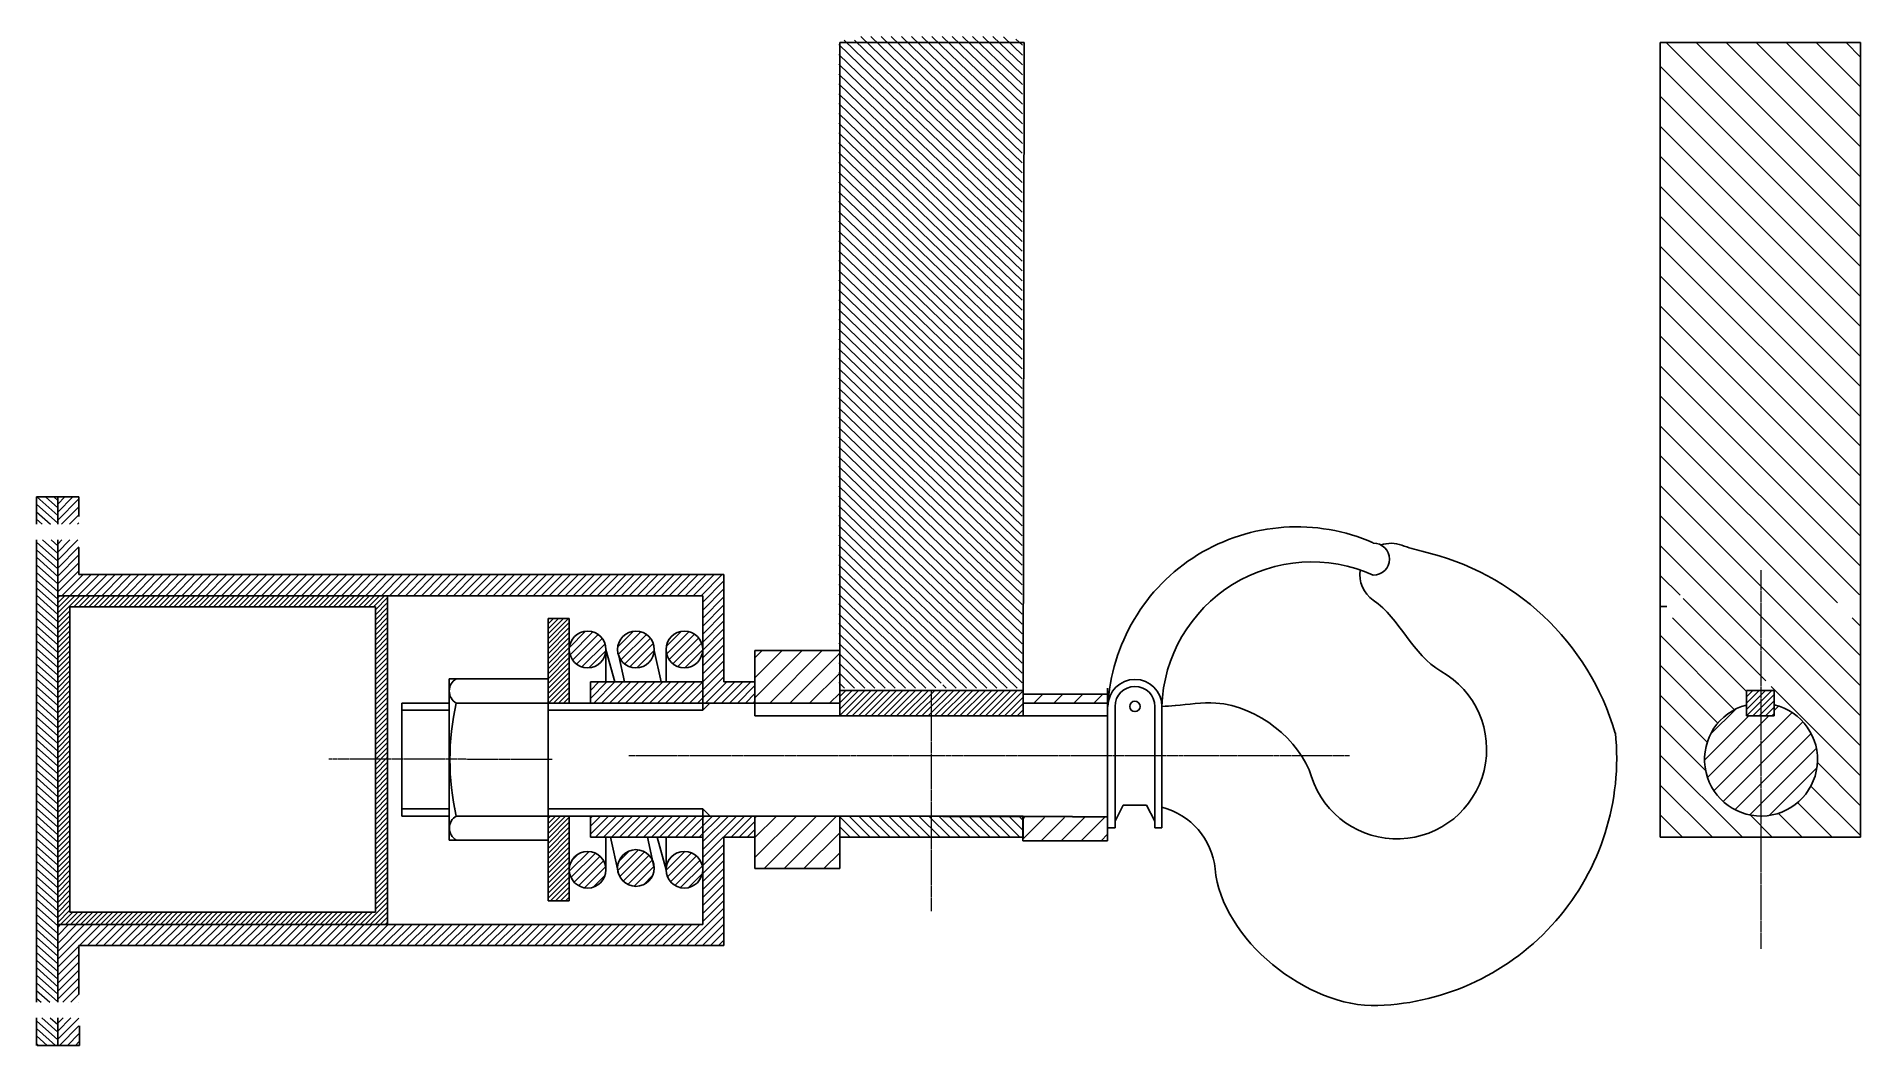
# Model space of a CAD drawing. Header units: millimetres. Extents: x 2147 to 3439, y 1360 to 2075.
import ezdxf

# ---------------------------------------------------------------- set-up
doc = ezdxf.new("R2010")
doc.units = ezdxf.units.MM
for name, pattern in [('ACISOWELD', [3, 2, -1]), ('CENTER', [2, 1.25, -0.25, 0.25, -0.25]), ('HIDDEN', [0.375, 0.25, -0.125])]:
    doc.linetypes.add(name, pattern=pattern)
doc.layers.add('AM_7', color=4, linetype='CENTER', lineweight=15)
doc.layers.add('AM_8', color=1, linetype='Continuous', lineweight=15)
pattern_1 = [(45, (-6091.1123, 1171.9456), (-2.8284271, 2.8284271), [])]

msp = doc.modelspace()

# ---------------------------------------------------------------- hatches: boundary and pattern name
h = msp.add_hatch()
h.set_pattern_fill('ANSI31', color=256)
h.paths.add_polyline_path([(2781.1, 1611.4), (2773.6, 1611.4), (2716.1, 1611.4), (2716.1, 1593.4), (2781.1, 1593.4)])
h.paths.add_polyline_path([(2846, 1611.4), (2788.6, 1611.4), (2781.1, 1611.4), (2781.1, 1593.4), (2846, 1593.4), (2846, 1597.4, -0.006076), (2846, 1597.9)])
h = msp.add_hatch()
h.set_pattern_fill('ANSI31', color=256)
h.paths.add_polyline_path([(3368.4, 1611.4), (3360.6, 1611.4), (3358.1, 1611.4), (3358.1, 1593.4), (3368.4, 1593.4)])
h.paths.add_polyline_path([(3377.7, 1611.4), (3375.6, 1611.4), (3368.4, 1611.4), (3368.4, 1593.4), (3377.7, 1593.4)])
at = {"layer": 'AM_8'}
h = msp.add_hatch(dxfattribs=at)
h.set_pattern_fill('_U', color=256, scale=5, angle=136, style=0, pattern_type=0)
h.set_pattern_definition([(136, (1939.68, 510.259), (-3.473292, -3.596699), [])])
h.paths.add_polyline_path([(2830.3, 2074.6), (2830.4, 2074.6), (2730.4, 2074.6), (2730.4, 2072), (2715.4, 2072), (2715.4, 1613.1), (2772.9, 1613.1), (2784.1, 1613.1), (2791.7, 1619.8), (2787.9, 1613.1), (2845.3, 1613.1), (2845.4, 2072)])
h = msp.add_hatch(dxfattribs=at)
h.set_pattern_fill('_U', color=256, scale=15, angle=135, style=0, pattern_type=0)
h.set_pattern_definition([(135, (1893.23, 508.597), (-10.6066, -10.6066), [])])
edge = h.paths.add_edge_path(flags=17)
edge.add_line((3313.3, 2070.4), (3297, 2070.4))
edge.add_line((3297, 2070.4), (3297, 1689.9))
edge.add_arc((3291.9, 1686.6), 6, 0, 33.1544, ccw=False)
edge.add_arc((3291.9, 1686.6), 6, -33.1544, 0, ccw=False)
edge.add_line((3297, 1683.3), (3297, 1679))
edge.add_line((3297, 1679), (3301.4, 1679))
edge.add_line((3301.4, 1679), (3302.7, 1678.8))
edge.add_line((3302.7, 1678.8), (3313.3, 1678.8))
edge.add_line((3313.3, 1678.8), (3313.3, 2070.4))
h.paths.add_polyline_path([(3438.9, 2070.4), (3422.5, 2070.4), (3422.5, 1678.8), (3433.1, 1678.8), (3434.5, 1679), (3438.9, 1679)], flags=17)
h.paths.add_polyline_path([(3438.9, 1507.4), (3438.9, 1662.7), (3434.5, 1662.7), (3433.1, 1662.9), (3422.5, 1662.9), (3422.5, 2070.4), (3313.3, 2070.4), (3313.3, 1662.9), (3302.7, 1662.9), (3301.4, 1662.7), (3297, 1662.7), (3297, 1507.4)])
edge = h.paths.add_edge_path(flags=16)
edge.add_line((3358.1, 1611.4), (3360.6, 1611.4))
edge.add_line((3360.6, 1611.4), (3360.6, 1618.1))
edge.add_line((3360.6, 1618.1), (3375.6, 1618.1))
edge.add_line((3375.6, 1618.1), (3375.6, 1611.4))
edge.add_line((3375.6, 1611.4), (3377.7, 1611.4))
edge.add_line((3377.7, 1611.4), (3377.7, 1601.3))
edge.add_arc((3368.4, 1562.4), 40, -255.0727, 76.4953, ccw=False)
edge.add_line((3358.1, 1601.1), (3358.1, 1611.4))
at = {"layer": 'AM_8', "true_color": 0x136734}
h = msp.add_hatch(dxfattribs=at)
h.set_pattern_fill('_U', color=116, scale=4, angle=138, style=0, pattern_type=0)
h.set_pattern_definition([(138, (-5997.8656, 1224.2895), (-2.6765224, -2.9725793), [])])
h.paths.add_polyline_path([(2162.4, 1748.5), (2147.4, 1748.5), (2147.4, 1729.1), (2162.4, 1729.1)])
h.paths.add_polyline_path([(2162.4, 1379.4), (2147.4, 1379.4), (2147.4, 1359.9), (2162.4, 1359.9)])
h.paths.add_polyline_path([(2147.4, 1718), (2147.4, 1390.5), (2162.4, 1390.5), (2162.4, 1718)])
h = msp.add_hatch(dxfattribs=at)
h.set_pattern_fill('_U', color=116, scale=4, angle=45, style=0, pattern_type=0)
h.set_pattern_definition([(45, (-11348.0583, 1283.2573), (-2.8284271, 2.8284271), [])])
h.paths.add_polyline_path([(2619.1, 1617.4), (2539.6, 1617.4), (2539.6, 1602.4), (2619.1, 1602.4)], flags=17)
h.paths.add_polyline_path([(2619.1, 1522.4), (2539.6, 1522.4), (2539.6, 1507.5), (2619.1, 1507.5), (2619.1, 1508.6)])
h.paths.add_polyline_path([(2177.4, 1748.5), (2162.4, 1748.5), (2162.4, 1729.1), (2173.7, 1729.1), (2175.5, 1729.1), (2177.4, 1729.1), (2177.4, 1734.5)])
h.paths.add_polyline_path([(2177.4, 1374), (2177.4, 1379.4), (2175.5, 1379.4), (2173.7, 1379.4), (2162.4, 1379.4), (2162.4, 1359.9), (2177.4, 1359.9)])
h.paths.add_polyline_path([(2634.1, 1507.5), (2656.1, 1507.5), (2656.1, 1522.4), (2619.1, 1522.4), (2619.1, 1471.4), (2619.1, 1445.6), (2396, 1445.6), (2391.7, 1445.6), (2162.4, 1445.6), (2162.4, 1390.5), (2173.7, 1390.5), (2175.5, 1390.5), (2177.4, 1390.5), (2177.4, 1395.9), (2177.4, 1430.6), (2634.1, 1430.6)])
h.paths.add_polyline_path([(2619.1, 1678.4), (2619.1, 1602.4), (2619.1, 1602.4), (2656.1, 1602.4), (2656.1, 1617.4), (2634.1, 1617.4), (2634.1, 1693.4), (2177.4, 1693.4), (2177.4, 1718), (2162.4, 1718), (2162.4, 1678.4)])
at = {"layer": 'AM_8'}
h = msp.add_hatch(dxfattribs=at)
h.set_pattern_fill('_U', color=256, scale=2.5, angle=45, style=0, pattern_type=0)
h.set_pattern_definition([(45, (-11348.0583, 1283.2573), (-1.76776695, 1.76776695), [])])
h.paths.add_polyline_path([(2162.4, 1445.6), (2166.7, 1445.6), (2340.1, 1445.6), (2396, 1445.6), (2396, 1678.4), (2162.4, 1678.4)])
h.paths.add_polyline_path([(2387.4, 1454.2), (2171, 1454.2), (2171, 1670.6), (2387.4, 1670.6)], flags=16)
h = msp.add_hatch(dxfattribs=at)
h.set_pattern_fill('_U', color=256, scale=2.5, angle=45, style=0, pattern_type=0)
h.set_pattern_definition([(45, (-6091.1123, 1171.9456), (-1.76776695, 1.76776695), [])])
h.paths.add_polyline_path([(2524.6, 1522.4), (2509.6, 1522.4), (2509.6, 1462.4), (2524.6, 1462.4)])
h.paths.add_polyline_path([(2509.6, 1662.4), (2509.6, 1602.4), (2518.6, 1602.4), (2524.6, 1602.4), (2524.6, 1662.4)])
h = msp.add_hatch(dxfattribs=at)
h.set_pattern_fill('_U', color=256, scale=4, angle=45, style=0, pattern_type=0)
h.set_pattern_definition(pattern_1)
edge = h.paths.add_edge_path()
edge.add_arc((2537.6, 1640.4), 13, 180, 537.0775)
edge.add_arc((2537.6, 1640.4), 13, 177.0775, 180)
h = msp.add_hatch(dxfattribs=at)
h.set_pattern_fill('_U', color=256, scale=4, angle=45, style=0, pattern_type=0)
h.set_pattern_definition(pattern_1)
edge = h.paths.add_edge_path()
edge.add_arc((2571.8, 1640.4), 13, 191.4592, 513.5954)
edge.add_arc((2571.8, 1640.4), 13, 153.5954, 191.4592)
edge = h.paths.add_edge_path()
edge.add_arc((2606.1, 1640.4), 13, 0, 360)
edge = h.paths.add_edge_path()
edge.add_arc((2606.1, 1484.4), 13, 0, 360)
edge = h.paths.add_edge_path()
edge.add_arc((2571.8, 1485.6), 13, 0, 360)
edge = h.paths.add_edge_path()
edge.add_arc((2537.6, 1484.4), 13, 0, 360)
at = {"layer": 'AM_8', "true_color": 0xf8991e}
h = msp.add_hatch(dxfattribs=at)
h.set_pattern_fill('_U', color=30, scale=10, angle=45, style=0, pattern_type=0)
h.set_pattern_definition([(45, (1940.41, 508.597), (-7.07107, 7.07107), [])])
h.paths.add_polyline_path([(2716.1, 1522.4), (2711.1, 1522.4), (2656.1, 1522.4), (2656.1, 1485.3), (2716.1, 1485.2)])
h.paths.add_polyline_path([(2688.6, 1602.4), (2699.2, 1602.4), (2711.1, 1602.4), (2716.1, 1602.4), (2716.1, 1639.6), (2656.1, 1639.6), (2656.1, 1602.4)])
h = msp.add_hatch(dxfattribs=at)
h.set_pattern_fill('_U', color=30, scale=10, angle=45, style=0, pattern_type=0)
h.set_pattern_definition([(45, (2130.283, 610.41), (-7.07107, 7.07107), [])])
h.paths.add_polyline_path([(2905.8, 1613), (2905.8, 1608.8), (2846, 1608.8), (2846, 1624.2), (2846, 1624.2), (2846, 1602.4), (2906, 1602.4), (2906, 1613)])
at = {"layer": 'AM_8'}
h = msp.add_hatch(dxfattribs=at)
h.set_pattern_fill('_U', color=256, scale=10, angle=45, style=0, pattern_type=0)
h.set_pattern_definition([(45, (1893.231, 508.597), (-7.07107, 7.07107), [])])
edge = h.paths.add_edge_path()
edge.add_line((3377.7, 1593.4), (3358.1, 1593.4))
edge.add_line((3358.1, 1593.4), (3358.1, 1601.1))
edge.add_arc((3368.4, 1562.4), 40, 104.9273, 436.4953)
edge.add_line((3377.7, 1601.3), (3377.7, 1593.4))
h = msp.add_hatch(dxfattribs=at)
h.set_pattern_fill('_U', color=256, scale=5, angle=135, style=0, pattern_type=0)
h.set_pattern_definition([(135, (1940.4097, 508.597), (-3.535534, -3.535534), [])])
h.paths.add_polyline_path([(2716.1, 1507.4), (2846, 1507.4), (2846, 1522.4), (2716.1, 1522.4)])
at = {"layer": 'AM_8', "true_color": 0xf8991e}
h = msp.add_hatch(dxfattribs=at)
h.set_pattern_fill('_U', color=30, scale=10, angle=45, style=0, pattern_type=0)
h.set_pattern_definition([(45, (2130.105, 507.481), (-7.07107, 7.07107), [])])
h.paths.add_polyline_path([(2845.8, 1504.8), (2905.8, 1504.8), (2905.8, 1521.3), (2900.8, 1521.3), (2845.8, 1521.3)])

# ---------------------------------------------------------------- linework, layer by layer
for p, q in [((2716.1, 2070.4), (2716.1, 1593.4)), ((2846.6, 2070.4), (2716.1, 2070.4)), ((2846.6, 2070.4), (2846, 1593.4)), ((3297, 2070.4), (3297, 1507.4)), ((3297, 2070.4), (3438.9, 2070.4)), ((3438.9, 2070.4), (3438.9, 1507.4)), ((2162.4, 1748.5), (2147.4, 1748.5)), ((2147.4, 1748.5), (2147.4, 1729.1)), ((2177.4, 1748.5), (2162.4, 1748.5)), ((2162.4, 1748.5), (2162.4, 1729.1)), ((2177.4, 1734.5), (2177.4, 1748.5)), ((2147.4, 1718), (2147.4, 1554.2)), ((2162.4, 1718), (2162.4, 1410)), ((2177.4, 1693.4), (2177.4, 1712.6)), ((2162.4, 1390.5), (2162.4, 1698.5)), ((2177.4, 1693.4), (2634.1, 1693.4)), ((2634.1, 1617.4), (2634.1, 1693.4)), ((2162.4, 1683.5), (2162.4, 1560.2)), ((2396, 1678.4), (2162.4, 1678.4)), ((2171, 1670.6), (2387.4, 1670.6)), ((2171, 1670.6), (2171, 1560.2)), ((2387.4, 1454.2), (2387.4, 1670.6)), ((2387.4, 1666.3), (2387.4, 1670.6)), ((2387.4, 1562.4), (2387.4, 1670.6)), ((2387.4, 1562.4), (2387.4, 1666.3)), ((2396, 1445.6), (2396, 1678.4)), ((2396, 1678.4), (2619.1, 1678.4)), ((2619.1, 1617.4), (2619.1, 1678.4)), ((3301.6, 1670.9), (3297, 1670.9)), ((2509.6, 1602.4), (2509.6, 1662.4)), ((2509.6, 1662.4), (2524.6, 1662.4)), ((2524.6, 1662.4), (2524.6, 1602.4)), ((2524.6, 1640.5), (2524.6, 1658.3)), ((2524.6, 1653.4), (2524.6, 1627.4)), ((2619.1, 1597.4), (2619.1, 1654.6)), ((2524.6, 1602.4), (2524.6, 1640.5)), ((2556.9, 1617.4), (2550.6, 1640.4)), ((2550.6, 1640.4), (2550.6, 1617.4)), ((2593.1, 1640.4), (2593.1, 1617.4)), ((2524.6, 1602.4), (2524.6, 1627.4)), ((2524.6, 1602.4), (2524.6, 1627.4)), ((2559.6, 1636), (2563.7, 1617.4)), ((2589.7, 1617.4), (2584.8, 1639.6)), ((2716.1, 1639.6), (2656.1, 1639.6)), ((2656.1, 1593.4), (2656.1, 1639.6)), ((2846, 1593.4), (2846, 1639.6)), ((2509.6, 1619.5), (2439.6, 1619.5)), ((2439.6, 1619.5), (2439.6, 1505.4)), ((2474.1, 1619.5), (2479.1, 1619.5)), ((2539.6, 1602.4), (2539.6, 1617.4)), ((2539.6, 1617.4), (2619.1, 1617.4)), ((2634.1, 1617.4), (2656.1, 1617.4)), ((2656.1, 1617.4), (2656.1, 1602.4)), ((2846, 1617.4), (2846, 1602.4)), ((2406, 1602.4), (2406, 1522.4)), ((2439.6, 1602.4), (2406, 1602.4)), ((2474.1, 1602.4), (2444.6, 1602.4)), ((2509.6, 1602.4), (2444.6, 1602.4)), ((2509.6, 1602.4), (2479.1, 1602.4)), ((2509.6, 1602.4), (2509.6, 1602.4)), ((2524.6, 1602.4), (2509.6, 1602.4)), ((2509.6, 1522.4), (2509.6, 1602.4)), ((2524.6, 1602.4), (2518.6, 1602.4)), ((2524.6, 1602.4), (2530.1, 1602.4)), ((2619.1, 1602.4), (2524.6, 1602.4)), ((2524.6, 1602.4), (2539.6, 1602.4)), ((2593.1, 1602.2), (2593, 1602.4)), ((2593.1, 1602.4), (2593.1, 1602.2)), ((2619.1, 1602.4), (2624.1, 1602.4)), ((2619.1, 1602.4), (2656.1, 1602.4)), ((2619.1, 1602.4), (2619.1, 1597.4)), ((2621.6, 1602.4), (2656.1, 1602.4)), ((2656.1, 1602.4), (2656.1, 1593.4)), ((2656.1, 1602.4), (2716.1, 1602.4)), ((2716.1, 1611.4), (2773.6, 1611.4)), ((2773.6, 1611.4), (2788.6, 1611.4)), ((2788.6, 1611.4), (2846.1, 1611.4)), ((2906, 1608.8), (2846, 1608.8)), ((2846, 1602.4), (2846, 1593.4)), ((2846, 1602.4), (2906, 1602.4)), ((2905.8, 1504.8), (2905.8, 1613)), ((3358.1, 1611.4), (3358.1, 1593.4)), ((3358.1, 1611.4), (3360.6, 1611.4)), ((3360.6, 1611.4), (3375.6, 1611.4)), ((3375.6, 1611.4), (3377.7, 1611.4)), ((3377.7, 1593.4), (3377.7, 1611.4)), ((2691.6, 1593.4), (2656.1, 1593.4)), ((2691.6, 1593.4), (2676.6, 1593.4)), ((2711.1, 1593.4), (2691.6, 1593.4)), ((2846.3, 1593.4), (2702.2, 1593.4)), ((2891.9, 1593.4), (2711.1, 1593.4)), ((2881.4, 1593.4), (2846, 1593.4)), ((2881.4, 1593.4), (2866.4, 1593.4)), ((2905.8, 1593.4), (2881.4, 1593.4)), ((2911, 1600.1), (2911, 1530.1)), ((2939.1, 1600.1), (2939.1, 1528.6)), ((2944.1, 1600.1), (2944.1, 1528.6)), ((3358.1, 1593.4), (3377.7, 1593.4)), ((2147.4, 1390.5), (2147.4, 1554.2)), ((2162.4, 1560.2), (2162.4, 1548.2)), ((2171, 1560.2), (2171, 1548.2)), ((2162.4, 1548.2), (2162.4, 1424.9)), ((2171, 1548.2), (2171, 1454.2)), ((2619.1, 1527.5), (2619.1, 1522.4)), ((2911, 1530.1), (2911, 1514.1)), ((2911, 1518.8), (2916.8, 1530.1)), ((2911, 1518.8), (2911, 1530.1)), ((2916.8, 1530.1), (2933.4, 1530.1)), ((2916.8, 1530.1), (2925.1, 1530.1)), ((2939.1, 1518.8), (2933.4, 1530.1)), ((2939.1, 1528.6), (2939.1, 1514.1)), ((2944.1, 1528.6), (2944.1, 1514.1)), ((2439.6, 1522.4), (2406, 1522.4)), ((2479.1, 1522.4), (2444.6, 1522.4)), ((2509.7, 1522.4), (2479.1, 1522.4)), ((2509.6, 1522.4), (2509.6, 1462.4)), ((2524.6, 1522.4), (2509.6, 1522.4)), ((2524.6, 1462.4), (2524.6, 1522.4)), ((2524.6, 1522.4), (2619.1, 1522.4)), ((2524.6, 1522.4), (2524.6, 1497.4)), ((2539.6, 1522.5), (2539.6, 1507.5)), ((2656.1, 1522.4), (2619.1, 1522.4)), ((2619.1, 1471.4), (2619.1, 1522.4)), ((2656.1, 1522.4), (2656.1, 1507.4)), ((2656.1, 1522.4), (2846, 1522.4)), ((2656.1, 1522.4), (2656.1, 1485.3)), ((2656.1, 1511.4), (2656.1, 1511.4)), ((2716.1, 1522.4), (2716.1, 1507.4)), ((2716.1, 1485.2), (2716.1, 1522.4)), ((2845.8, 1521.9), (2845.8, 1506.9)), ((2845.8, 1521.9), (2845.8, 1504.8)), ((2846, 1507.4), (2846, 1522.4)), ((2905.8, 1521.9), (2905.8, 1506.9)), ((2906, 1514.1), (2911, 1514.1)), ((2939.1, 1514.1), (2944.1, 1514.1)), ((2509.6, 1505.4), (2439.6, 1505.4)), ((2539.6, 1507.5), (2619.1, 1507.5)), ((2550.6, 1484.4), (2550.6, 1507.5)), ((2553.7, 1507.5), (2559.1, 1482.8)), ((2584.8, 1485.6), (2580, 1507.5)), ((2593.1, 1484.4), (2586.8, 1507.5)), ((2593.1, 1484.4), (2593.1, 1507.5)), ((2593.1, 1507.5), (2593.1, 1484.4)), ((2619.1, 1508.6), (2619.1, 1445.6)), ((2634.1, 1507.4), (2656.1, 1507.4)), ((2634.1, 1507.4), (2634.1, 1430.6)), ((2716.1, 1507.4), (2846, 1507.4)), ((2845.8, 1510.9), (2845.8, 1510.9)), ((2905.8, 1504.8), (2845.8, 1504.8)), ((3297, 1507.4), (3438.9, 1507.4)), ((2716.1, 1485.2), (2656.1, 1485.3)), ((2509.6, 1462.4), (2524.6, 1462.4)), ((2171, 1454.2), (2387.4, 1454.2)), ((2162.4, 1445.6), (2340.1, 1445.6)), ((2396, 1445.6), (2162.4, 1445.6)), ((2162.4, 1445.6), (2166.7, 1445.6)), ((2166.7, 1445.6), (2387.4, 1445.6)), ((2351.9, 1445.6), (2396, 1445.6)), ((2351.9, 1445.6), (2351.9, 1445.6)), ((2391.7, 1445.6), (2396, 1445.6)), ((2396, 1445.6), (2619.1, 1445.6)), ((2177.4, 1430.6), (2177.4, 1395.9)), ((2177.4, 1430.6), (2634.1, 1430.6)), ((2147.4, 1359.9), (2147.4, 1379.4)), ((2162.4, 1359.9), (2162.4, 1379.4)), ((2177.9, 1373.9), (2177.9, 1359.8)), ((2162.9, 1359.8), (2147.9, 1359.8)), ((2177.9, 1359.8), (2162.9, 1359.8))]:
    msp.add_line(p, q)
at = {"color": 3}
for p, q in [((2619.1, 1597.4), (2624.1, 1602.4)), ((2406, 1597.4), (2439.6, 1597.4)), ((2443.5, 1597.4), (2444.1, 1597.4)), ((2619.1, 1597.4), (2509.6, 1597.4)), ((2406, 1527.4), (2439.6, 1527.4)), ((2443.5, 1527.4), (2444.1, 1527.4)), ((2509.6, 1527.4), (2619.1, 1527.4)), ((2619.1, 1527.5), (2624.1, 1522.5))]:
    msp.add_line(p, q, dxfattribs=at)
at = {"linetype": 'HIDDEN'}
for p, q in [((2773.6, 1611.4), (2716.1, 1611.4)), ((2846.2, 1611.4), (2788.6, 1611.4)), ((2711.1, 1522.4), (2905.8, 1521.9))]:
    msp.add_line(p, q, dxfattribs=at)
at = {"linetype": 'ACISOWELD'}
msp.add_line((2340.1, 1445.6), (2351.9, 1445.6), dxfattribs=at)
msp.add_lwpolyline([(2911, 1514.1), (2911, 1530.1)])
for centre, radius in [((2537.6, 1640.4), 13), ((2571.8, 1640.4), 13), ((2606.1, 1640.4), 13), ((2925.1, 1600.1), 3.66), ((2571.8, 1485.6), 13), ((2537.6, 1484.4), 13), ((2606.1, 1484.4), 13)]:
    msp.add_circle(centre, radius)
for centre, radius, start, end in [((3039.8, 1593.3), 134, 66.1958, 177.0793), ((3093.9, 1704.4), 11.4, 270, 90), ((3106.4, 1693.5), 22.1, 69.9205, 108.5718), ((3154.5, 1825.1), 118, 249.9205, 257.1589), ((3087, 1528.9), 185.7, 16.3675, 77.1589), ((3050.3, 1596.1), 106.3, 65.8159, 177.8178), ((3106.4, 1693.5), 22.1, 171.9254, 235.3289), ((2449.4, 1611), 9.81, 119.401, 240.599), ((2925.1, 1600.1), 19.1, 0, 180), ((3110.6, 1569.7), 63.5, 197.8566, 60.6809), ((3110.6, 1569.7), 63.5, 197.8566, 60.6809), ((2622.8, 1562.4), 182.7, 167.3502, 192.6498), ((2925.1, 1600.1), 14.1, 0, 180), ((2942.5, 1718.1), 118, 270.8051, 275.4566), ((3368.4, 1562.4), 40, 104.9273, 76.4953), ((3091.1, 1563.2), 175.1, 271.9809, 5.9402), ((2932.1, 1480.1), 50, 5.5605, 76.0439), ((2449.7, 1513.9), 9.92, 120.8979, 239.1021)]:
    msp.add_arc(centre, radius, start, end)
for points in [[(3141.7, 1625.1), (3121.6, 1636.4), (3112.9, 1662.2), (3093.9, 1675.4)], [(2981.8, 1485), (2986.7, 1435), (3047, 1386.5), (3097.1, 1388.2)]]:
    msp.add_open_spline(points, degree=3)
msp.add_open_spline([(2953.7, 1600.6), (2962.9, 1601.5), (3003.2, 1608.1), (3041.8, 1576.1), (3050.2, 1550.2)], degree=3, knots=[9.291491, 9.291491, 9.291491, 9.291491, 35.538405, 117.205777, 117.205777, 117.205777, 117.205777])
at = {"layer": 'AM_7'}
for p, q in [((3368.4, 1428.3), (3368.4, 1696.6)), ((2781.1, 1455.1), (2781.1, 1611.4)), ((3077.1, 1565.1), (2566.7, 1565.1)), ((2512.6, 1562.5), (2354.4, 1562.7))]:
    msp.add_line(p, q, dxfattribs=at)

doc.saveas('drawing.dxf')
